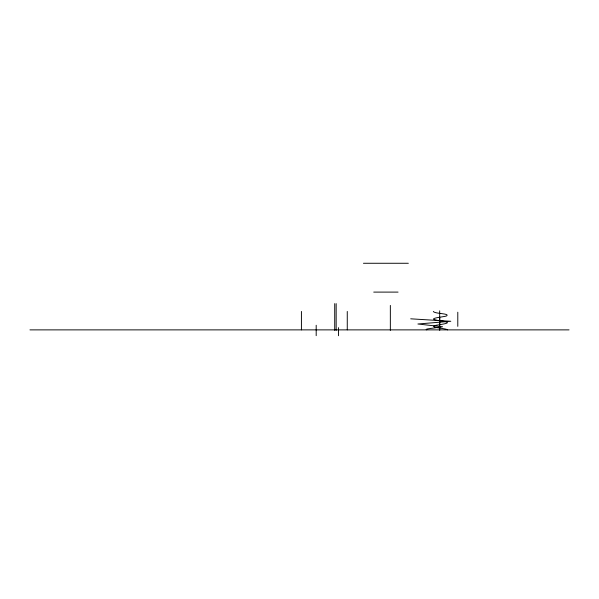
<?xml version="1.0" encoding="UTF-8"?>
<svg xmlns="http://www.w3.org/2000/svg" width="599" height="599" viewBox="0 0 599 599"><rect width="100%" height="100%" fill="white"/><g stroke="black" fill="none" stroke-linecap="round" stroke-linejoin="round"><path stroke-width="0.9" d="M433.347 311.443C434.26 313.898 450.897 313.344 446.39 316.01C442.391 317.215 424.332 318.533 439.494 320.66C455.869 322.719 442.841 324.044 435.78 325.347C427.372 327.578 446.322 328.23 447.64 329.877M363.443 263.268L408.338 263.268M373.724 292.102L398.058 292.102M29.95 329.877L569.05 329.877M410.704 318.818L450.8 321.274L417.9 323.999L442.556 326.769L427.491 328.918L426.151 329.36L426.743 329.877M457.793 312.206L457.793 326.343M439.726 317.702L439.726 330.349M439.688 310.821L439.688 325.714M390.346 305.415L390.346 330.349M347.263 311.443L347.263 329.877M338.457 327.646L338.457 335.732M336.159 303.618L336.159 330.363M334.721 303.618L334.721 330.363M316.19 325.257L316.19 335.672M301.424 311.443L301.424 329.877"/></g></svg>
